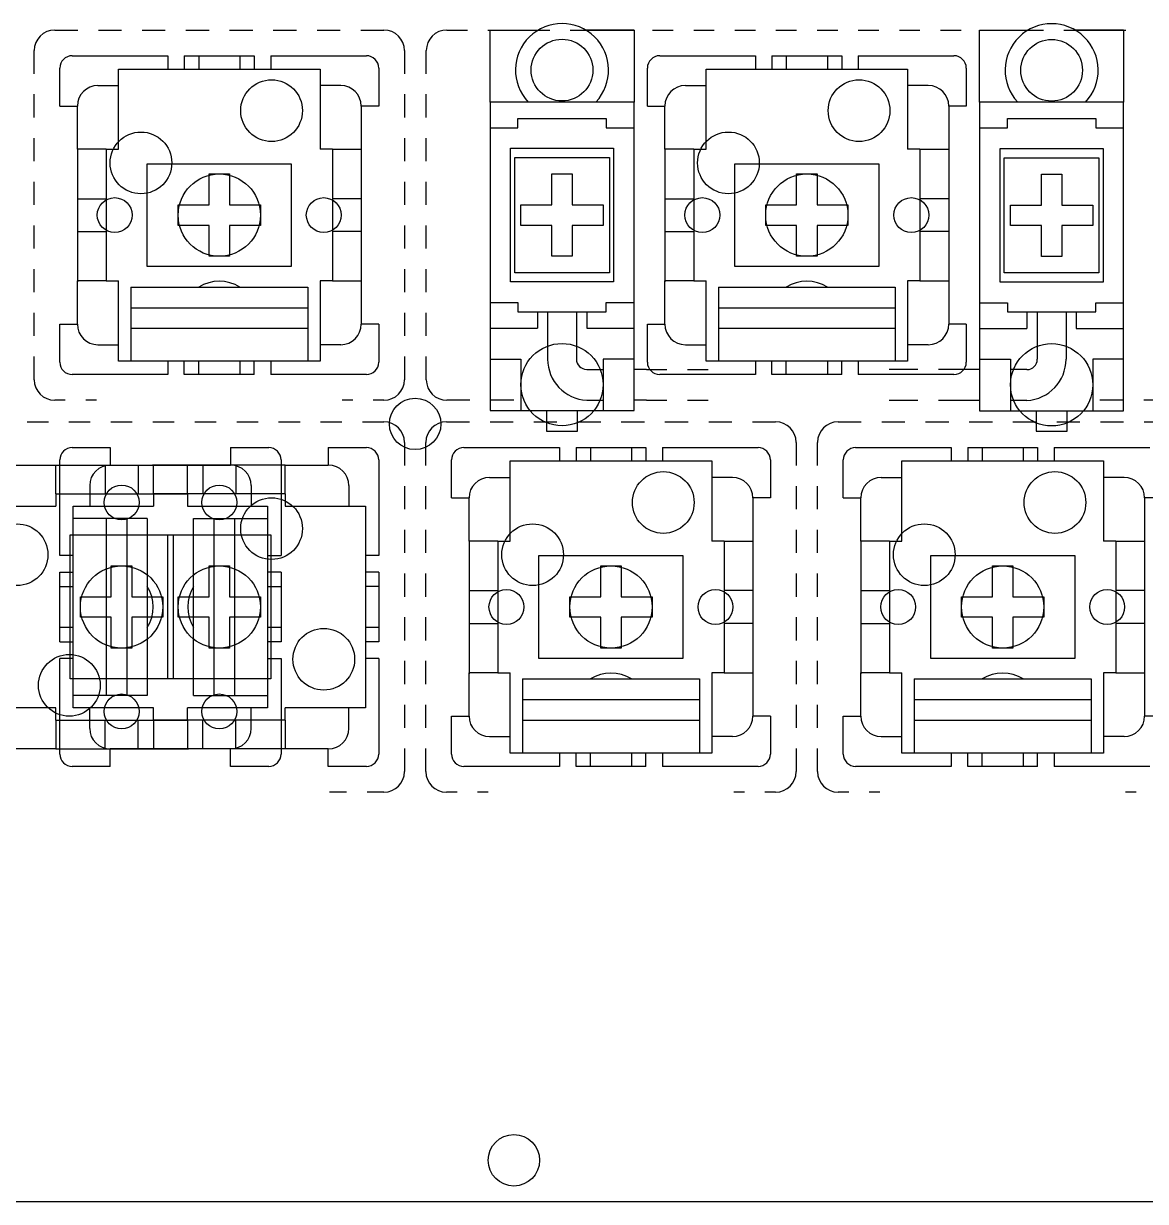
# Model space of a CAD drawing. Extents: x 0 to 386, y 0 to 144.
# Drawn here: x 250.8 to 305.3, y 0 to 57.3 of the extents above; entities that cross this region are included whole.
import ezdxf

# ---------------------------------------------------------------- set-up
doc = ezdxf.new("R2010")
doc.units = 0
for name, color, linetype in [('20', 30, 'CONTINUOUS'), ('21', 253, 'CONTINUOUS'), ('51', 253, 'CONTINUOUS')]:
    doc.layers.add(name, color=color, linetype=linetype)

msp = doc.modelspace()

# ---------------------------------------------------------------- linework, layer by layer
at = {"layer": '20'}
msp.add_line((0, 0), (385.6, 0), dxfattribs=at)
for centre, radius in [((276.98, 55), 1.5), ((300.78, 54.9925), 1.5), ((262.86, 53.03), 1.5), ((291.42, 53.03), 1.5), ((256.51, 50.49), 1.5), ((285.07, 50.49), 1.5), ((260.32, 47.95), 2), ((288.88, 47.95), 2), ((255.24, 47.95), 0.85), ((265.4, 47.95), 0.85), ((283.8, 47.95), 0.85), ((293.96, 47.95), 0.85), ((276.98, 39.71), 2), ((300.78, 39.7025), 2), ((269.84, 37.8), 1.25), ((281.9, 33.98), 1.5), ((300.94, 33.98), 1.5), ((255.57, 33.98), 0.85), ((260.32, 33.98), 0.85), ((262.86, 32.71), 1.5), ((250.49, 31.44), 1.5), ((275.55, 31.44), 1.5), ((294.59, 31.44), 1.5), ((255.57, 28.9), 2), ((260.32, 28.9), 2), ((279.36, 28.9), 2), ((298.4, 28.9), 2), ((274.28, 28.9), 0.85), ((284.44, 28.9), 0.85), ((293.32, 28.9), 0.85), ((303.48, 28.9), 0.85), ((265.4, 26.36), 1.5), ((253.03, 25.09), 1.5), ((255.57, 23.82), 0.85), ((260.32, 23.82), 0.85), ((274.64, 2), 1.25)]:
    msp.add_circle(centre, radius, dxfattribs=at)
at = {"layer": '21'}
for p, q in [((252.32, 56.95), (253.445, 56.95)), ((254.445, 56.95), (255.57, 56.95)), ((256.57, 56.95), (257.695, 56.95)), ((258.695, 56.95), (259.82, 56.95)), ((260.82, 56.95), (261.945, 56.95)), ((262.945, 56.95), (264.07, 56.95)), ((265.07, 56.95), (266.195, 56.95)), ((267.195, 56.95), (268.32, 56.95)), ((271.38, 56.95), (272.38, 56.95)), ((273.38, 56.95), (274.38, 56.95)), ((273.48, 53.45), (273.48, 56.95)), ((273.48, 56.95), (275.83, 56.95)), ((273.48, 56.95), (275.83, 56.95)), ((275.38, 56.95), (276.38, 56.95)), ((277.38, 56.95), (278.38, 56.95)), ((278.13, 56.95), (280.48, 56.95)), ((280.48, 56.95), (278.13, 56.95)), ((279.38, 56.95), (280.38, 56.95)), ((280.48, 56.95), (280.48, 53.45)), ((281.38, 56.95), (282.38, 56.95)), ((283.38, 56.95), (284.38, 56.95)), ((285.38, 56.95), (286.38, 56.95)), ((287.38, 56.95), (288.38, 56.95)), ((289.38, 56.95), (290.38, 56.95)), ((291.38, 56.95), (292.38, 56.95)), ((293.38, 56.95), (294.38, 56.95)), ((295.38, 56.95), (296.38, 56.95)), ((297.28, 53.4425), (297.28, 56.9425)), ((297.28, 56.9425), (299.63, 56.9425)), ((297.28, 56.9425), (299.63, 56.9425)), ((297.38, 56.95), (298.38, 56.95)), ((299.38, 56.95), (300.38, 56.95)), ((301.38, 56.95), (302.38, 56.95)), ((301.93, 56.9425), (304.28, 56.9425)), ((304.28, 56.9425), (301.93, 56.9425)), ((303.38, 56.95), (304.38, 56.95)), ((304.28, 56.9425), (304.28, 53.4425)), ((251.32, 54.825), (251.32, 55.95)), ((253.17, 55.7), (257.82, 55.7)), ((257.82, 55.7), (257.82, 55.05)), ((258.62, 55.7), (259.32, 55.7)), ((258.62, 55.7), (258.62, 55.05)), ((259.32, 55.7), (261.32, 55.7)), ((259.32, 55.7), (259.32, 55.05)), ((261.32, 55.7), (262.02, 55.7)), ((261.32, 55.7), (261.32, 55.05)), ((262.02, 55.7), (262.02, 55.05)), ((262.82, 55.7), (267.47, 55.7)), ((262.82, 55.7), (262.82, 55.05)), ((269.32, 55.95), (269.32, 54.825)), ((270.38, 54.825), (270.38, 55.95)), ((281.73, 55.7), (286.38, 55.7)), ((286.38, 55.7), (286.38, 55.05)), ((287.18, 55.7), (287.88, 55.7)), ((287.18, 55.7), (287.18, 55.05)), ((287.88, 55.7), (289.88, 55.7)), ((287.88, 55.7), (287.88, 55.05)), ((289.88, 55.7), (290.58, 55.7)), ((289.88, 55.7), (289.88, 55.05)), ((290.58, 55.7), (290.58, 55.05)), ((291.38, 55.7), (296.03, 55.7)), ((291.38, 55.7), (291.38, 55.05)), ((252.57, 53.25), (252.57, 55.1)), ((255.42, 55.05), (257.82, 55.05)), ((255.42, 54.25), (255.42, 55.05)), ((257.82, 55.05), (258.62, 55.05)), ((258.62, 55.05), (259.32, 55.05)), ((259.32, 55.05), (261.32, 55.05)), ((261.32, 55.05), (262.02, 55.05)), ((262.02, 55.05), (262.82, 55.05)), ((262.82, 55.05), (265.22, 55.05)), ((265.22, 55.05), (265.22, 54.25)), ((268.07, 55.1), (268.07, 53.25)), ((281.13, 53.25), (281.13, 55.1)), ((283.98, 55.05), (286.38, 55.05)), ((283.98, 54.25), (283.98, 55.05)), ((286.38, 55.05), (287.18, 55.05)), ((287.18, 55.05), (287.88, 55.05)), ((287.88, 55.05), (289.88, 55.05)), ((289.88, 55.05), (290.58, 55.05)), ((290.58, 55.05), (291.38, 55.05)), ((291.38, 55.05), (293.78, 55.05)), ((293.78, 55.05), (293.78, 54.25)), ((296.63, 55.1), (296.63, 53.25)), ((254.42, 54.25), (255.42, 54.25)), ((255.42, 51.15), (255.42, 54.25)), ((265.22, 54.25), (265.22, 51.15)), ((266.22, 54.25), (265.22, 54.25)), ((282.98, 54.25), (283.98, 54.25)), ((283.98, 51.15), (283.98, 54.25)), ((293.78, 54.25), (293.78, 51.15)), ((294.78, 54.25), (293.78, 54.25)), ((251.32, 52.7), (251.32, 53.825)), ((269.32, 53.825), (269.32, 52.7)), ((270.38, 52.7), (270.38, 53.825)), ((273.48, 53.45), (273.48, 52.2)), ((275.33, 53.45), (273.48, 53.45)), ((276.98, 53.45), (275.33, 53.45)), ((278.63, 53.45), (276.98, 53.45)), ((280.48, 53.45), (278.63, 53.45)), ((280.48, 52.2), (280.48, 53.45)), ((297.28, 53.4425), (297.28, 52.1925)), ((299.13, 53.4425), (297.28, 53.4425)), ((300.78, 53.4425), (299.13, 53.4425)), ((302.43, 53.4425), (300.78, 53.4425)), ((304.28, 53.4425), (302.43, 53.4425)), ((304.28, 52.1925), (304.28, 53.4425)), ((252.57, 53.25), (253.42, 53.25)), ((253.42, 51.15), (253.42, 53.25)), ((267.22, 53.25), (267.22, 51.15)), ((268.07, 53.25), (267.22, 53.25)), ((281.13, 53.25), (281.98, 53.25)), ((281.98, 51.15), (281.98, 53.25)), ((295.78, 53.25), (295.78, 51.15)), ((296.63, 53.25), (295.78, 53.25)), ((273.48, 52.2), (273.48, 43.7)), ((273.48, 52.2), (274.83, 52.2)), ((274.83, 52.2), (274.83, 52.65)), ((274.83, 52.65), (279.13, 52.65)), ((279.13, 52.65), (279.13, 52.2)), ((279.13, 52.2), (280.48, 52.2)), ((280.48, 43.7), (280.48, 52.2)), ((297.28, 52.1925), (297.28, 43.6925)), ((297.28, 52.1925), (298.63, 52.1925)), ((298.63, 52.1925), (298.63, 52.6425)), ((298.63, 52.6425), (302.93, 52.6425)), ((302.93, 52.6425), (302.93, 52.1925)), ((302.93, 52.1925), (304.28, 52.1925)), ((304.28, 43.6925), (304.28, 52.1925)), ((251.32, 50.575), (251.32, 51.7)), ((269.32, 51.7), (269.32, 50.575)), ((270.38, 50.575), (270.38, 51.7)), ((254.82, 51.15), (253.42, 51.15)), ((253.42, 51.15), (253.42, 48.75)), ((254.82, 51.15), (254.82, 48.85)), ((254.82, 51.15), (255.42, 51.15)), ((265.82, 51.15), (265.22, 51.15)), ((265.82, 51.15), (265.82, 48.85)), ((265.82, 51.15), (267.22, 51.15)), ((267.22, 51.15), (267.22, 48.75)), ((274.48, 44.7), (274.48, 51.2)), ((274.48, 51.2), (279.48, 51.2)), ((279.48, 51.2), (279.48, 44.7)), ((283.38, 51.15), (281.98, 51.15)), ((281.98, 51.15), (281.98, 48.75)), ((283.38, 51.15), (283.38, 48.85)), ((283.38, 51.15), (283.98, 51.15)), ((294.38, 51.15), (293.78, 51.15)), ((294.38, 51.15), (294.38, 48.85)), ((294.38, 51.15), (295.78, 51.15)), ((295.78, 51.15), (295.78, 48.75)), ((298.28, 44.6925), (298.28, 51.1925)), ((298.28, 51.1925), (303.28, 51.1925)), ((303.28, 51.1925), (303.28, 44.6925)), ((257.62, 50.45), (263.82, 50.45)), ((263.82, 50.45), (263.82, 45.45)), ((274.68, 50.75), (279.28, 50.75)), ((274.68, 45.15), (274.68, 50.75)), ((279.28, 50.75), (279.28, 45.15)), ((286.18, 50.45), (292.38, 50.45)), ((292.38, 50.45), (292.38, 45.45)), ((298.48, 50.7425), (303.08, 50.7425)), ((298.48, 45.1425), (298.48, 50.7425)), ((303.08, 50.7425), (303.08, 45.1425)), ((276.48, 49.95), (277.48, 49.95)), ((276.48, 48.45), (276.48, 49.95)), ((277.48, 49.95), (277.48, 48.45)), ((300.28, 49.9425), (301.28, 49.9425)), ((300.28, 48.4425), (300.28, 49.9425)), ((301.28, 49.9425), (301.28, 48.4425)), ((251.32, 48.45), (251.32, 49.575)), ((256.82, 45.45), (256.82, 49.45)), ((269.32, 49.575), (269.32, 48.45)), ((270.38, 48.45), (270.38, 49.575)), ((285.38, 45.45), (285.38, 49.45)), ((253.42, 48.75), (253.42, 47.15)), ((253.42, 48.75), (254.62, 48.75)), ((267.22, 48.75), (266.02, 48.75)), ((267.22, 48.75), (267.22, 47.15)), ((281.98, 48.75), (281.98, 47.15)), ((281.98, 48.75), (283.18, 48.75)), ((295.78, 48.75), (294.58, 48.75)), ((295.78, 48.75), (295.78, 47.15)), ((274.98, 47.45), (274.98, 48.45)), ((274.98, 48.45), (276.48, 48.45)), ((277.48, 48.45), (278.98, 48.45)), ((278.98, 48.45), (278.98, 47.45)), ((298.78, 47.4425), (298.78, 48.4425)), ((298.78, 48.4425), (300.28, 48.4425)), ((301.28, 48.4425), (302.78, 48.4425)), ((302.78, 48.4425), (302.78, 47.4425)), ((251.32, 46.325), (251.32, 47.45)), ((253.42, 47.15), (254.62, 47.15)), ((253.42, 47.15), (253.42, 44.7)), ((254.82, 47.05), (254.82, 44.75)), ((265.82, 47.05), (265.82, 44.75)), ((267.22, 47.15), (266.02, 47.15)), ((267.22, 47.15), (267.22, 44.75)), ((269.32, 47.45), (269.32, 46.325)), ((270.38, 46.325), (270.38, 47.45)), ((276.48, 47.45), (274.98, 47.45)), ((276.48, 45.95), (276.48, 47.45)), ((278.98, 47.45), (277.48, 47.45)), ((277.48, 47.45), (277.48, 45.95)), ((281.98, 47.15), (283.18, 47.15)), ((281.98, 47.15), (281.98, 44.7)), ((283.38, 47.05), (283.38, 44.75)), ((294.38, 47.05), (294.38, 44.75)), ((295.78, 47.15), (294.58, 47.15)), ((295.78, 47.15), (295.78, 44.75)), ((300.28, 47.4425), (298.78, 47.4425)), ((300.28, 45.9425), (300.28, 47.4425)), ((302.78, 47.4425), (301.28, 47.4425)), ((301.28, 47.4425), (301.28, 45.9425)), ((277.48, 45.95), (276.48, 45.95)), ((301.28, 45.9425), (300.28, 45.9425)), ((251.32, 44.2), (251.32, 45.325)), ((263.82, 45.45), (256.82, 45.45)), ((269.32, 45.325), (269.32, 44.2)), ((270.38, 44.2), (270.38, 45.325)), ((292.38, 45.45), (285.38, 45.45)), ((253.42, 44.7), (253.42, 44.75)), ((254.82, 44.75), (253.42, 44.75)), ((253.42, 42.65), (253.42, 44.7)), ((254.82, 44.75), (255.42, 44.75)), ((255.42, 41.65), (255.42, 44.75)), ((265.22, 44.75), (265.22, 41.65)), ((265.82, 44.75), (265.22, 44.75)), ((265.82, 44.75), (267.22, 44.75)), ((267.22, 44.75), (267.22, 42.65)), ((279.48, 44.7), (274.48, 44.7)), ((279.28, 45.15), (274.68, 45.15)), ((281.98, 44.7), (281.98, 44.75)), ((283.38, 44.75), (281.98, 44.75)), ((281.98, 42.65), (281.98, 44.7)), ((283.38, 44.75), (283.98, 44.75)), ((283.98, 41.65), (283.98, 44.75)), ((293.78, 44.75), (293.78, 41.65)), ((294.38, 44.75), (293.78, 44.75)), ((294.38, 44.75), (295.78, 44.75)), ((295.78, 44.75), (295.78, 42.65)), ((303.28, 44.6925), (298.28, 44.6925)), ((303.08, 45.1425), (298.48, 45.1425)), ((256.02, 44.45), (259.32, 44.45)), ((256.02, 44.45), (256.02, 43.45)), ((259.32, 44.45), (261.32, 44.45)), ((261.32, 44.45), (264.62, 44.45)), ((264.62, 44.45), (264.62, 43.45)), ((284.58, 44.45), (287.88, 44.45)), ((284.58, 44.45), (284.58, 43.45)), ((287.88, 44.45), (289.88, 44.45)), ((289.88, 44.45), (293.18, 44.45)), ((293.18, 44.45), (293.18, 43.45)), ((273.48, 43.7), (273.48, 42.45)), ((273.48, 43.7), (274.83, 43.7)), ((274.83, 43.7), (274.83, 43.25)), ((279.13, 43.7), (280.48, 43.7)), ((279.13, 43.25), (279.13, 43.7)), ((280.48, 42.45), (280.48, 43.7)), ((297.28, 43.6925), (297.28, 42.4425)), ((297.28, 43.6925), (298.63, 43.6925)), ((298.63, 43.6925), (298.63, 43.2425)), ((302.93, 43.6925), (304.28, 43.6925)), ((302.93, 43.2425), (302.93, 43.6925)), ((304.28, 42.4425), (304.28, 43.6925)), ((251.32, 42.075), (251.32, 43.2)), ((256.02, 43.45), (256.02, 42.45)), ((256.02, 43.45), (264.62, 43.45)), ((264.62, 43.45), (264.62, 42.45)), ((269.32, 43.2), (269.32, 42.075)), ((270.38, 42.075), (270.38, 43.2)), ((274.83, 43.25), (275.78, 43.25)), ((275.78, 43.25), (278.18, 43.25)), ((275.78, 43.25), (275.78, 42.45)), ((278.18, 43.25), (279.13, 43.25)), ((278.18, 43.25), (278.18, 42.45)), ((284.58, 43.45), (284.58, 42.45)), ((284.58, 43.45), (293.18, 43.45)), ((293.18, 43.45), (293.18, 42.45)), ((298.63, 43.2425), (299.58, 43.2425)), ((299.58, 43.2425), (301.98, 43.2425)), ((299.58, 43.2425), (299.58, 42.4425)), ((301.98, 43.2425), (302.93, 43.2425)), ((301.98, 43.2425), (301.98, 42.4425)), ((252.57, 40.8), (252.57, 42.65)), ((252.57, 42.65), (253.42, 42.65)), ((256.02, 42.45), (256.02, 40.85)), ((256.02, 42.45), (264.62, 42.45)), ((264.62, 42.45), (264.62, 40.85)), ((268.07, 42.65), (267.22, 42.65)), ((268.07, 42.65), (268.07, 40.8)), ((273.48, 42.45), (275.78, 42.45)), ((273.48, 42.45), (273.48, 40.95)), ((278.18, 42.45), (280.48, 42.45)), ((280.48, 40.95), (280.48, 42.45)), ((281.13, 40.8), (281.13, 42.65)), ((281.13, 42.65), (281.98, 42.65)), ((284.58, 42.45), (284.58, 40.85)), ((284.58, 42.45), (293.18, 42.45)), ((293.18, 42.45), (293.18, 40.85)), ((296.63, 42.65), (295.78, 42.65)), ((296.63, 42.65), (296.63, 40.8)), ((297.28, 42.4425), (299.58, 42.4425)), ((297.28, 42.4425), (297.28, 40.9425)), ((301.98, 42.4425), (304.28, 42.4425)), ((304.28, 40.9425), (304.28, 42.4425)), ((254.42, 41.65), (255.42, 41.65)), ((255.42, 40.85), (255.42, 41.65)), ((265.22, 41.65), (265.22, 40.85)), ((266.22, 41.65), (265.22, 41.65)), ((282.98, 41.65), (283.98, 41.65)), ((283.98, 40.85), (283.98, 41.65)), ((293.78, 41.65), (293.78, 40.85)), ((294.78, 41.65), (293.78, 41.65)), ((251.32, 39.95), (251.32, 41.075)), ((256.02, 40.85), (255.42, 40.85)), ((257.82, 40.85), (256.02, 40.85)), ((258.62, 40.85), (257.82, 40.85)), ((257.82, 40.85), (257.82, 40.2)), ((259.32, 40.85), (258.62, 40.85)), ((258.62, 40.2), (258.62, 40.85)), ((261.32, 40.85), (259.32, 40.85)), ((259.32, 40.2), (259.32, 40.85)), ((262.02, 40.85), (261.32, 40.85)), ((261.32, 40.85), (261.32, 40.2)), ((262.82, 40.85), (262.02, 40.85)), ((262.02, 40.2), (262.02, 40.85)), ((264.62, 40.85), (262.82, 40.85)), ((262.82, 40.85), (262.82, 40.2)), ((265.22, 40.85), (264.62, 40.85)), ((269.32, 41.075), (269.32, 39.95)), ((270.38, 39.95), (270.38, 41.075)), ((273.48, 40.95), (273.48, 38.45)), ((273.48, 40.95), (274.98, 40.95)), ((274.98, 40.95), (274.98, 38.45)), ((280.48, 40.95), (278.98, 40.95)), ((278.98, 40.95), (278.98, 38.45)), ((280.48, 38.45), (280.48, 40.95)), ((284.58, 40.85), (283.98, 40.85)), ((286.38, 40.85), (284.58, 40.85)), ((287.18, 40.85), (286.38, 40.85)), ((286.38, 40.85), (286.38, 40.2)), ((287.88, 40.85), (287.18, 40.85)), ((287.18, 40.2), (287.18, 40.85)), ((289.88, 40.85), (287.88, 40.85)), ((287.88, 40.2), (287.88, 40.85)), ((290.58, 40.85), (289.88, 40.85)), ((289.88, 40.85), (289.88, 40.2)), ((291.38, 40.85), (290.58, 40.85)), ((290.58, 40.2), (290.58, 40.85)), ((293.18, 40.85), (291.38, 40.85)), ((291.38, 40.85), (291.38, 40.2)), ((293.78, 40.85), (293.18, 40.85)), ((297.28, 40.9425), (297.28, 38.4425)), ((297.28, 40.9425), (298.78, 40.9425)), ((298.78, 40.9425), (298.78, 38.4425)), ((304.28, 40.9425), (302.78, 40.9425)), ((302.78, 40.9425), (302.78, 38.4425)), ((304.28, 38.4425), (304.28, 40.9425)), ((257.82, 40.2), (253.17, 40.2)), ((259.32, 40.2), (258.62, 40.2)), ((261.32, 40.2), (259.32, 40.2)), ((262.02, 40.2), (261.32, 40.2)), ((267.47, 40.2), (262.82, 40.2)), ((286.38, 40.2), (281.73, 40.2)), ((287.88, 40.2), (287.18, 40.2)), ((289.88, 40.2), (287.88, 40.2)), ((290.58, 40.2), (289.88, 40.2)), ((296.03, 40.2), (291.38, 40.2)), ((252.835, 38.95), (252.32, 38.95)), ((254.35, 38.95), (253.835, 38.95)), ((266.805, 38.95), (266.29, 38.95)), ((268.32, 38.95), (267.805, 38.95)), ((272.505, 38.95), (271.38, 38.95)), ((274.63, 38.95), (273.505, 38.95)), ((304.255, 38.95), (303.13, 38.95)), ((306.38, 38.95), (305.255, 38.95)), ((273.48, 38.45), (274.98, 38.45)), ((274.98, 38.45), (276.23, 38.45)), ((276.23, 38.45), (277.73, 38.45)), ((276.23, 38.45), (276.23, 37.45)), ((277.73, 38.45), (278.98, 38.45)), ((277.73, 37.45), (277.73, 38.45)), ((278.98, 38.45), (280.48, 38.45)), ((297.28, 38.4425), (298.78, 38.4425)), ((298.78, 38.4425), (300.03, 38.4425)), ((300.03, 38.4425), (301.53, 38.4425)), ((300.03, 38.4425), (300.03, 37.4425)), ((301.53, 38.4425), (302.78, 38.4425)), ((301.53, 37.4425), (301.53, 38.4425)), ((302.78, 38.4425), (304.28, 38.4425)), ((250.9738, 37.9), (252.0123, 37.9)), ((253.0123, 37.9), (254.0508, 37.9)), ((255.0508, 37.9), (256.0892, 37.9)), ((257.0892, 37.9), (258.1277, 37.9)), ((259.1277, 37.9), (260.1662, 37.9)), ((261.1662, 37.9), (262.2046, 37.9)), ((263.2046, 37.9), (264.2431, 37.9)), ((265.2431, 37.9), (266.2815, 37.9)), ((267.2815, 37.9), (268.32, 37.9)), ((271.36, 37.9), (272.485, 37.9)), ((273.485, 37.9), (274.61, 37.9)), ((275.61, 37.9), (276.735, 37.9)), ((277.735, 37.9), (278.86, 37.9)), ((279.86, 37.9), (280.985, 37.9)), ((281.985, 37.9), (283.11, 37.9)), ((284.11, 37.9), (285.235, 37.9)), ((286.235, 37.9), (287.36, 37.9)), ((290.4, 37.9), (291.525, 37.9)), ((292.525, 37.9), (293.65, 37.9)), ((294.65, 37.9), (295.775, 37.9)), ((296.775, 37.9), (297.9, 37.9)), ((298.9, 37.9), (300.025, 37.9)), ((301.025, 37.9), (302.15, 37.9)), ((303.15, 37.9), (304.275, 37.9)), ((305.275, 37.9), (306.4, 37.9)), ((276.23, 37.45), (277.73, 37.45)), ((300.03, 37.4425), (301.53, 37.4425)), ((253.17, 36.65), (255.02, 36.65)), ((255.02, 36.65), (255.02, 35.8)), ((260.87, 36.65), (262.72, 36.65)), ((260.87, 36.65), (260.87, 35.8)), ((265.62, 36.65), (267.47, 36.65)), ((265.62, 36.65), (265.62, 35.8)), ((269.32, 36.9), (269.32, 35.775)), ((270.36, 35.775), (270.36, 36.9)), ((272.21, 36.65), (276.86, 36.65)), ((276.86, 36.65), (276.86, 36)), ((277.66, 36.65), (278.36, 36.65)), ((277.66, 36.65), (277.66, 36)), ((278.36, 36.65), (280.36, 36.65)), ((278.36, 36.65), (278.36, 36)), ((280.36, 36.65), (281.06, 36.65)), ((280.36, 36.65), (280.36, 36)), ((281.06, 36.65), (281.06, 36)), ((281.86, 36.65), (286.51, 36.65)), ((281.86, 36.65), (281.86, 36)), ((288.36, 36.9), (288.36, 35.775)), ((289.4, 35.775), (289.4, 36.9)), ((291.25, 36.65), (295.9, 36.65)), ((295.9, 36.65), (295.9, 36)), ((296.7, 36.65), (297.4, 36.65)), ((296.7, 36.65), (296.7, 36)), ((297.4, 36.65), (299.4, 36.65)), ((297.4, 36.65), (297.4, 36)), ((299.4, 36.65), (300.1, 36.65)), ((299.4, 36.65), (299.4, 36)), ((300.1, 36.65), (300.1, 36)), ((300.9, 36.65), (305.55, 36.65)), ((300.9, 36.65), (300.9, 36)), ((250.27, 35.8), (252.37, 35.8)), ((252.37, 34.4), (252.37, 35.8)), ((252.37, 35.8), (254.77, 35.8)), ((252.57, 31.4), (252.57, 36.05)), ((254.77, 35.8), (256.37, 35.8)), ((254.77, 35.8), (254.77, 34.6)), ((255.02, 35.8), (257.07, 35.8)), ((256.37, 35.8), (256.37, 34.6)), ((256.37, 35.8), (258.77, 35.8)), ((257.07, 35.8), (257.12, 35.8)), ((259.52, 35.8), (257.07, 35.8)), ((257.12, 34.4), (257.12, 35.8)), ((258.77, 35.8), (260.87, 35.8)), ((258.77, 34.4), (258.77, 35.8)), ((261.12, 35.8), (259.52, 35.8)), ((259.52, 35.8), (259.52, 34.6)), ((261.12, 35.8), (261.12, 34.6)), ((263.52, 35.8), (261.12, 35.8)), ((263.32, 36.05), (263.32, 31.4)), ((263.52, 35.8), (265.62, 35.8)), ((263.52, 34.4), (263.52, 35.8)), ((268.07, 36.05), (268.07, 31.4)), ((271.61, 34.2), (271.61, 36.05)), ((274.46, 36), (276.86, 36)), ((274.46, 35.2), (274.46, 36)), ((276.86, 36), (277.66, 36)), ((277.66, 36), (278.36, 36)), ((278.36, 36), (280.36, 36)), ((280.36, 36), (281.06, 36)), ((281.06, 36), (281.86, 36)), ((281.86, 36), (284.26, 36)), ((284.26, 36), (284.26, 35.2)), ((287.11, 36.05), (287.11, 34.2)), ((290.65, 34.2), (290.65, 36.05)), ((293.5, 36), (295.9, 36)), ((293.5, 35.2), (293.5, 36)), ((295.9, 36), (296.7, 36)), ((296.7, 36), (297.4, 36)), ((297.4, 36), (299.4, 36)), ((299.4, 36), (300.1, 36)), ((300.1, 36), (300.9, 36)), ((300.9, 36), (303.3, 36)), ((303.3, 36), (303.3, 35.2)), ((273.46, 35.2), (274.46, 35.2)), ((274.46, 32.1), (274.46, 35.2)), ((284.26, 35.2), (284.26, 32.1)), ((285.26, 35.2), (284.26, 35.2)), ((292.5, 35.2), (293.5, 35.2)), ((293.5, 32.1), (293.5, 35.2)), ((303.3, 35.2), (303.3, 32.1)), ((304.3, 35.2), (303.3, 35.2)), ((252.37, 34.4), (254.67, 34.4)), ((252.37, 34.4), (252.37, 33.8)), ((254.02, 34.8), (254.02, 33.8)), ((256.47, 34.4), (258.77, 34.4)), ((259.42, 34.4), (257.12, 34.4)), ((257.12, 34.4), (257.12, 33.8)), ((258.77, 34.4), (258.77, 33.8)), ((263.52, 34.4), (261.22, 34.4)), ((261.87, 34.8), (261.87, 33.8)), ((263.52, 34.4), (263.52, 33.8)), ((266.62, 34.8), (266.62, 33.8)), ((269.32, 34.775), (269.32, 33.65)), ((270.36, 33.65), (270.36, 34.775)), ((288.36, 34.775), (288.36, 33.65)), ((289.4, 33.65), (289.4, 34.775)), ((249.27, 33.8), (252.37, 33.8)), ((253.22, 33.2), (253.22, 33.8)), ((253.22, 33.8), (254.02, 33.8)), ((254.02, 33.8), (257.12, 33.8)), ((258.77, 33.8), (261.87, 33.8)), ((261.87, 33.8), (262.67, 33.8)), ((262.67, 33.8), (262.67, 33.2)), ((263.52, 33.8), (266.62, 33.8)), ((266.62, 33.8), (267.42, 33.8)), ((267.42, 33.8), (267.42, 31.4)), ((271.61, 34.2), (272.46, 34.2)), ((272.46, 32.1), (272.46, 34.2)), ((286.26, 34.2), (286.26, 32.1)), ((287.11, 34.2), (286.26, 34.2)), ((290.65, 34.2), (291.5, 34.2)), ((291.5, 32.1), (291.5, 34.2)), ((305.3, 34.2), (305.3, 32.1)), ((306.15, 34.2), (305.3, 34.2)), ((253.22, 31.4), (253.22, 33.2)), ((254.82, 33.2), (253.22, 33.2)), ((255.82, 33.2), (254.82, 33.2)), ((254.82, 33.2), (254.82, 24.6)), ((256.82, 33.2), (255.82, 33.2)), ((255.82, 33.2), (255.82, 24.6)), ((256.82, 33.2), (256.82, 29.9)), ((259.07, 29.9), (259.07, 33.2)), ((259.07, 33.2), (260.07, 33.2)), ((260.07, 33.2), (261.07, 33.2)), ((260.07, 24.6), (260.07, 33.2)), ((261.07, 33.2), (262.67, 33.2)), ((261.07, 24.6), (261.07, 33.2)), ((262.67, 33.2), (262.67, 31.4)), ((269.32, 32.65), (269.32, 31.525)), ((270.36, 31.525), (270.36, 32.65)), ((288.36, 32.65), (288.36, 31.525)), ((289.4, 31.525), (289.4, 32.65)), ((253.07, 26.2), (253.07, 32.4)), ((253.07, 32.4), (258.07, 32.4)), ((257.82, 25.4), (257.82, 32.4)), ((257.82, 32.4), (261.82, 32.4)), ((258.07, 32.4), (258.07, 25.4)), ((273.86, 32.1), (272.46, 32.1)), ((272.46, 32.1), (272.46, 29.7)), ((273.86, 32.1), (273.86, 29.8)), ((273.86, 32.1), (274.46, 32.1)), ((284.86, 32.1), (284.26, 32.1)), ((284.86, 32.1), (284.86, 29.8)), ((284.86, 32.1), (286.26, 32.1)), ((286.26, 32.1), (286.26, 29.7)), ((292.9, 32.1), (291.5, 32.1)), ((291.5, 32.1), (291.5, 29.7)), ((292.9, 32.1), (292.9, 29.8)), ((292.9, 32.1), (293.5, 32.1)), ((303.9, 32.1), (303.3, 32.1)), ((303.9, 32.1), (303.9, 29.8)), ((303.9, 32.1), (305.3, 32.1)), ((305.3, 32.1), (305.3, 29.7)), ((262.82, 31.6), (262.82, 25.4)), ((253.22, 31.4), (252.57, 31.4)), ((253.22, 30.6), (253.22, 31.4)), ((262.67, 31.4), (262.67, 30.6)), ((262.67, 31.4), (263.32, 31.4)), ((267.42, 31.4), (267.42, 30.6)), ((268.07, 31.4), (267.42, 31.4)), ((276.66, 31.4), (282.86, 31.4)), ((282.86, 31.4), (282.86, 26.4)), ((295.7, 31.4), (301.9, 31.4)), ((301.9, 31.4), (301.9, 26.4)), ((252.57, 29.9), (252.57, 30.6)), ((252.57, 30.6), (253.22, 30.6)), ((253.22, 29.9), (253.22, 30.6)), ((262.67, 30.6), (262.67, 29.9)), ((263.32, 30.6), (262.67, 30.6)), ((263.32, 30.6), (263.32, 29.9)), ((267.42, 30.6), (267.42, 29.9)), ((268.07, 30.6), (267.42, 30.6)), ((268.07, 30.6), (268.07, 29.9)), ((269.32, 30.525), (269.32, 29.4)), ((270.36, 29.4), (270.36, 30.525)), ((275.86, 26.4), (275.86, 30.4)), ((288.36, 30.525), (288.36, 29.4)), ((289.4, 29.4), (289.4, 30.525)), ((294.9, 26.4), (294.9, 30.4)), ((252.57, 27.9), (252.57, 29.9)), ((252.57, 29.9), (253.22, 29.9)), ((253.22, 27.9), (253.22, 29.9)), ((256.82, 29.9), (256.82, 27.9)), ((259.07, 27.9), (259.07, 29.9)), ((262.67, 29.9), (262.67, 27.9)), ((262.67, 29.9), (263.32, 29.9)), ((263.32, 29.9), (263.32, 27.9)), ((267.42, 29.9), (267.42, 27.9)), ((268.07, 29.9), (267.42, 29.9)), ((268.07, 29.9), (268.07, 27.9)), ((272.46, 29.7), (272.46, 28.1)), ((272.46, 29.7), (273.66, 29.7)), ((286.26, 29.7), (285.06, 29.7)), ((286.26, 29.7), (286.26, 28.1)), ((291.5, 29.7), (291.5, 28.1)), ((291.5, 29.7), (292.7, 29.7)), ((305.3, 29.7), (304.1, 29.7)), ((305.3, 29.7), (305.3, 28.1)), ((269.32, 28.4), (269.32, 27.275)), ((270.36, 27.275), (270.36, 28.4)), ((272.46, 28.1), (273.66, 28.1)), ((272.46, 28.1), (272.46, 25.65)), ((286.26, 28.1), (285.06, 28.1)), ((286.26, 28.1), (286.26, 25.7)), ((288.36, 28.4), (288.36, 27.275)), ((289.4, 27.275), (289.4, 28.4)), ((291.5, 28.1), (292.7, 28.1)), ((291.5, 28.1), (291.5, 25.65)), ((305.3, 28.1), (304.1, 28.1)), ((305.3, 28.1), (305.3, 25.7)), ((252.57, 27.2), (252.57, 27.9)), ((253.22, 27.9), (252.57, 27.9)), ((253.22, 27.2), (253.22, 27.9)), ((256.82, 27.9), (256.82, 24.6)), ((259.07, 24.6), (259.07, 27.9)), ((262.67, 27.9), (262.67, 27.2)), ((263.32, 27.9), (262.67, 27.9)), ((263.32, 27.9), (263.32, 27.2)), ((267.42, 27.9), (267.42, 27.2)), ((268.07, 27.9), (267.42, 27.9)), ((268.07, 27.9), (268.07, 27.2)), ((273.86, 28), (273.86, 25.7)), ((284.86, 28), (284.86, 25.7)), ((292.9, 28), (292.9, 25.7)), ((303.9, 28), (303.9, 25.7)), ((252.57, 27.2), (253.22, 27.2)), ((253.22, 26.4), (253.22, 27.2)), ((262.67, 27.2), (262.67, 26.4)), ((263.32, 27.2), (262.67, 27.2)), ((267.42, 27.2), (267.42, 26.4)), ((268.07, 27.2), (267.42, 27.2)), ((252.57, 21.75), (252.57, 26.4)), ((253.22, 26.4), (252.57, 26.4)), ((253.22, 24.6), (253.22, 26.4)), ((262.67, 26.4), (262.67, 24.6)), ((262.67, 26.4), (263.32, 26.4)), ((263.32, 26.4), (263.32, 21.75)), ((267.42, 26.4), (267.42, 24)), ((268.07, 26.4), (267.42, 26.4)), ((268.07, 26.4), (268.07, 21.75)), ((282.86, 26.4), (275.86, 26.4)), ((301.9, 26.4), (294.9, 26.4)), ((269.32, 26.275), (269.32, 25.15)), ((270.36, 25.15), (270.36, 26.275)), ((288.36, 26.275), (288.36, 25.15)), ((289.4, 25.15), (289.4, 26.275)), ((258.07, 25.4), (254.07, 25.4)), ((262.82, 25.4), (257.82, 25.4)), ((272.46, 25.65), (272.46, 25.7)), ((273.86, 25.7), (272.46, 25.7)), ((272.46, 23.6), (272.46, 25.65)), ((273.86, 25.7), (274.46, 25.7)), ((274.46, 22.6), (274.46, 25.7)), ((275.06, 25.4), (278.36, 25.4)), ((275.06, 25.4), (275.06, 24.4)), ((278.36, 25.4), (280.36, 25.4)), ((280.36, 25.4), (283.66, 25.4)), ((283.66, 25.4), (283.66, 24.4)), ((284.26, 25.7), (284.26, 22.6)), ((284.86, 25.7), (284.26, 25.7)), ((284.86, 25.7), (286.26, 25.7)), ((286.26, 25.7), (286.26, 23.6)), ((291.5, 25.65), (291.5, 25.7)), ((292.9, 25.7), (291.5, 25.7)), ((291.5, 23.6), (291.5, 25.65)), ((292.9, 25.7), (293.5, 25.7)), ((293.5, 22.6), (293.5, 25.7)), ((294.1, 25.4), (297.4, 25.4)), ((294.1, 25.4), (294.1, 24.4)), ((297.4, 25.4), (299.4, 25.4)), ((299.4, 25.4), (302.7, 25.4)), ((302.7, 25.4), (302.7, 24.4)), ((303.3, 25.7), (303.3, 22.6)), ((303.9, 25.7), (303.3, 25.7)), ((303.9, 25.7), (305.3, 25.7)), ((305.3, 25.7), (305.3, 23.6)), ((253.22, 24), (253.22, 24.6)), ((254.82, 24.6), (253.22, 24.6)), ((255.82, 24.6), (254.82, 24.6)), ((256.82, 24.6), (255.82, 24.6)), ((259.07, 24.6), (260.07, 24.6)), ((260.07, 24.6), (261.07, 24.6)), ((261.07, 24.6), (262.67, 24.6)), ((262.67, 24.6), (262.67, 24)), ((269.32, 24.15), (269.32, 23.025)), ((270.36, 23.025), (270.36, 24.15)), ((275.06, 24.4), (275.06, 23.4)), ((275.06, 24.4), (283.66, 24.4)), ((283.66, 24.4), (283.66, 23.4)), ((288.36, 24.15), (288.36, 23.025)), ((289.4, 23.025), (289.4, 24.15)), ((294.1, 24.4), (294.1, 23.4)), ((294.1, 24.4), (302.7, 24.4)), ((302.7, 24.4), (302.7, 23.4)), ((252.37, 24), (249.27, 24)), ((252.37, 23.4), (252.37, 24)), ((254.02, 24), (253.22, 24)), ((257.12, 24), (254.02, 24)), ((254.02, 23), (254.02, 24)), ((257.12, 23.4), (257.12, 24)), ((261.87, 24), (258.77, 24)), ((258.77, 23.4), (258.77, 24)), ((262.67, 24), (261.87, 24)), ((261.87, 23), (261.87, 24)), ((266.62, 24), (263.52, 24)), ((263.52, 23.4), (263.52, 24)), ((267.42, 24), (266.62, 24)), ((266.62, 23), (266.62, 24)), ((271.61, 21.75), (271.61, 23.6)), ((271.61, 23.6), (272.46, 23.6)), ((287.11, 23.6), (286.26, 23.6)), ((287.11, 23.6), (287.11, 21.75)), ((290.65, 21.75), (290.65, 23.6)), ((290.65, 23.6), (291.5, 23.6)), ((306.15, 23.6), (305.3, 23.6)), ((252.37, 23.4), (254.67, 23.4)), ((252.37, 23.4), (252.37, 22)), ((254.77, 22), (254.77, 23.2)), ((256.37, 22), (256.37, 23.2)), ((256.47, 23.4), (258.77, 23.4)), ((259.42, 23.4), (257.12, 23.4)), ((257.12, 23.4), (257.12, 22)), ((258.77, 23.4), (258.77, 22)), ((259.52, 22), (259.52, 23.2)), ((261.12, 22), (261.12, 23.2)), ((263.52, 23.4), (261.22, 23.4)), ((263.52, 23.4), (263.52, 22)), ((275.06, 23.4), (275.06, 21.8)), ((275.06, 23.4), (283.66, 23.4)), ((283.66, 23.4), (283.66, 21.8)), ((294.1, 23.4), (294.1, 21.8)), ((294.1, 23.4), (302.7, 23.4)), ((302.7, 23.4), (302.7, 21.8)), ((273.46, 22.6), (274.46, 22.6)), ((274.46, 21.8), (274.46, 22.6)), ((284.26, 22.6), (284.26, 21.8)), ((285.26, 22.6), (284.26, 22.6)), ((292.5, 22.6), (293.5, 22.6)), ((293.5, 21.8), (293.5, 22.6)), ((303.3, 22.6), (303.3, 21.8)), ((304.3, 22.6), (303.3, 22.6)), ((252.37, 22), (250.27, 22)), ((252.37, 22), (254.77, 22)), ((254.77, 22), (256.37, 22)), ((257.12, 22), (255.02, 22)), ((255.02, 21.15), (255.02, 22)), ((256.37, 22), (258.82, 22)), ((259.52, 22), (257.12, 22)), ((258.82, 22), (258.77, 22)), ((260.87, 22), (258.82, 22)), ((261.12, 22), (259.52, 22)), ((260.87, 21.15), (260.87, 22)), ((263.52, 22), (261.12, 22)), ((265.62, 22), (263.52, 22)), ((265.62, 21.15), (265.62, 22)), ((269.32, 22.025), (269.32, 20.9)), ((270.36, 20.9), (270.36, 22.025)), ((275.06, 21.8), (274.46, 21.8)), ((276.86, 21.8), (275.06, 21.8)), ((277.66, 21.8), (276.86, 21.8)), ((276.86, 21.8), (276.86, 21.15)), ((278.36, 21.8), (277.66, 21.8)), ((277.66, 21.15), (277.66, 21.8)), ((280.36, 21.8), (278.36, 21.8)), ((278.36, 21.15), (278.36, 21.8)), ((281.06, 21.8), (280.36, 21.8)), ((280.36, 21.8), (280.36, 21.15)), ((281.86, 21.8), (281.06, 21.8)), ((281.06, 21.15), (281.06, 21.8)), ((283.66, 21.8), (281.86, 21.8)), ((281.86, 21.8), (281.86, 21.15)), ((284.26, 21.8), (283.66, 21.8)), ((288.36, 22.025), (288.36, 20.9)), ((289.4, 20.9), (289.4, 22.025)), ((294.1, 21.8), (293.5, 21.8)), ((295.9, 21.8), (294.1, 21.8)), ((296.7, 21.8), (295.9, 21.8)), ((295.9, 21.8), (295.9, 21.15)), ((297.4, 21.8), (296.7, 21.8)), ((296.7, 21.15), (296.7, 21.8)), ((299.4, 21.8), (297.4, 21.8)), ((297.4, 21.15), (297.4, 21.8)), ((300.1, 21.8), (299.4, 21.8)), ((299.4, 21.8), (299.4, 21.15)), ((300.9, 21.8), (300.1, 21.8)), ((300.1, 21.15), (300.1, 21.8)), ((302.7, 21.8), (300.9, 21.8)), ((300.9, 21.8), (300.9, 21.15)), ((303.3, 21.8), (302.7, 21.8)), ((255.02, 21.15), (253.17, 21.15)), ((262.72, 21.15), (260.87, 21.15)), ((267.47, 21.15), (265.62, 21.15)), ((276.86, 21.15), (272.21, 21.15)), ((278.36, 21.15), (277.66, 21.15)), ((280.36, 21.15), (278.36, 21.15)), ((281.06, 21.15), (280.36, 21.15)), ((286.51, 21.15), (281.86, 21.15)), ((295.9, 21.15), (291.25, 21.15)), ((297.4, 21.15), (296.7, 21.15)), ((299.4, 21.15), (297.4, 21.15)), ((300.1, 21.15), (299.4, 21.15)), ((305.55, 21.15), (300.9, 21.15)), ((266.5, 19.9), (265.68, 19.9)), ((268.32, 19.9), (267.5, 19.9)), ((271.875, 19.9), (271.36, 19.9)), ((273.39, 19.9), (272.875, 19.9)), ((285.845, 19.9), (285.33, 19.9)), ((287.36, 19.9), (286.845, 19.9)), ((290.915, 19.9), (290.4, 19.9)), ((292.43, 19.9), (291.915, 19.9)), ((304.885, 19.9), (304.37, 19.9))]:
    msp.add_line(p, q, dxfattribs=at)
for centre, radius, start, end in [((276.98, 55), 2.2638, 316.7899, 223.2101), ((252.32, 55.95), 1, 90, 180), ((268.32, 55.95), 1, 0, 90), ((271.38, 55.95), 1, 90, 180), ((300.78, 54.9925), 2.2638, 316.7899, 223.2101), ((253.17, 55.1), 0.6, 90, 180), ((267.47, 55.1), 0.6, 0, 90), ((281.73, 55.1), 0.6, 90, 180), ((296.03, 55.1), 0.6, 0, 90), ((254.42, 53.25), 1, 90, 180), ((266.22, 53.25), 1, 0, 90), ((282.98, 53.25), 1, 90, 180), ((294.78, 53.25), 1, 0, 90), ((260.32, 42.85), 1.8868, 57.9946, 122.0054), ((288.88, 42.85), 1.8868, 57.9946, 122.0054), ((254.42, 42.65), 1, 180, 270), ((266.22, 42.65), 1, 270, 0), ((282.98, 42.65), 1, 180, 270), ((294.78, 42.65), 1, 270, 0), ((253.17, 40.8), 0.6, 180, 270), ((267.47, 40.8), 0.6, 270, 0), ((281.73, 40.8), 0.6, 180, 270), ((296.03, 40.8), 0.6, 270, 0), ((252.32, 39.95), 1, 180, 270), ((268.32, 39.95), 1, 270, 0), ((271.38, 39.95), 1, 180, 270), ((268.32, 36.9), 1, 0, 90), ((271.36, 36.9), 1, 90, 180), ((287.36, 36.9), 1, 0, 90), ((290.4, 36.9), 1, 90, 180), ((253.17, 36.05), 0.6, 90, 180), ((262.72, 36.05), 0.6, 0, 90), ((267.47, 36.05), 0.6, 0, 90), ((272.21, 36.05), 0.6, 90, 180), ((286.51, 36.05), 0.6, 0, 90), ((291.25, 36.05), 0.6, 90, 180), ((255.02, 34.8), 1, 90, 180), ((260.87, 34.8), 1, 0, 90), ((265.62, 34.8), 1, 0, 90), ((273.46, 34.2), 1, 90, 180), ((285.26, 34.2), 1, 0, 90), ((292.5, 34.2), 1, 90, 180), ((304.3, 34.2), 1, 0, 90), ((255.22, 28.9), 1.8868, 327.9946, 32.0054), ((260.67, 28.9), 1.8868, 147.9946, 212.0054), ((279.36, 23.8), 1.8868, 57.9946, 122.0054), ((298.4, 23.8), 1.8868, 57.9946, 122.0054), ((273.46, 23.6), 1, 180, 270), ((285.26, 23.6), 1, 270, 0), ((292.5, 23.6), 1, 180, 270), ((304.3, 23.6), 1, 270, 0), ((255.02, 23), 1, 180, 270), ((260.87, 23), 1, 270, 0), ((265.62, 23), 1, 270, 0), ((253.17, 21.75), 0.6, 180, 270), ((262.72, 21.75), 0.6, 270, 0), ((267.47, 21.75), 0.6, 270, 0), ((272.21, 21.75), 0.6, 180, 270), ((286.51, 21.75), 0.6, 270, 0), ((291.25, 21.75), 0.6, 180, 270), ((268.32, 20.9), 1, 270, 0), ((271.36, 20.9), 1, 180, 270), ((287.36, 20.9), 1, 270, 0), ((290.4, 20.9), 1, 180, 270)]:
    msp.add_arc(centre, radius, start, end, dxfattribs=at)
at = {"layer": '51'}
for p, q in [((256.82, 49.45), (256.82, 50.45)), ((256.82, 50.45), (257.62, 50.45)), ((285.38, 49.45), (285.38, 50.45)), ((285.38, 50.45), (286.18, 50.45)), ((259.82, 49.95), (260.82, 49.95)), ((259.82, 48.45), (259.82, 49.95)), ((260.82, 49.95), (260.82, 48.45)), ((288.38, 49.95), (289.38, 49.95)), ((288.38, 48.45), (288.38, 49.95)), ((289.38, 49.95), (289.38, 48.45)), ((254.62, 48.75), (254.82, 48.75)), ((254.82, 48.85), (254.82, 48.75)), ((254.82, 48.75), (254.82, 47.15)), ((265.82, 48.85), (265.82, 48.75)), ((265.82, 48.75), (265.82, 47.15)), ((266.02, 48.75), (265.82, 48.75)), ((283.18, 48.75), (283.38, 48.75)), ((283.38, 48.85), (283.38, 48.75)), ((283.38, 48.75), (283.38, 47.15)), ((294.38, 48.85), (294.38, 48.75)), ((294.38, 48.75), (294.38, 47.15)), ((294.58, 48.75), (294.38, 48.75)), ((258.32, 47.45), (258.32, 48.45)), ((258.32, 48.45), (259.82, 48.45)), ((260.82, 48.45), (262.32, 48.45)), ((262.32, 48.45), (262.32, 47.45)), ((286.88, 47.45), (286.88, 48.45)), ((286.88, 48.45), (288.38, 48.45)), ((289.38, 48.45), (290.88, 48.45)), ((290.88, 48.45), (290.88, 47.45)), ((254.62, 47.15), (254.82, 47.15)), ((254.82, 47.15), (254.82, 47.05)), ((259.82, 47.45), (258.32, 47.45)), ((259.82, 45.95), (259.82, 47.45)), ((262.32, 47.45), (260.82, 47.45)), ((260.82, 47.45), (260.82, 45.95)), ((265.82, 47.15), (265.82, 47.05)), ((266.02, 47.15), (265.82, 47.15)), ((283.18, 47.15), (283.38, 47.15)), ((283.38, 47.15), (283.38, 47.05)), ((288.38, 47.45), (286.88, 47.45)), ((288.38, 45.95), (288.38, 47.45)), ((290.88, 47.45), (289.38, 47.45)), ((289.38, 47.45), (289.38, 45.95)), ((294.38, 47.15), (294.38, 47.05)), ((294.58, 47.15), (294.38, 47.15)), ((260.82, 45.95), (259.82, 45.95)), ((289.38, 45.95), (288.38, 45.95)), ((276.28, 43.25), (276.28, 40.95)), ((277.68, 43.25), (277.68, 40.95)), ((300.08, 43.2425), (300.08, 40.9425)), ((301.48, 43.2425), (301.48, 40.9425)), ((278.18, 40.45), (278.98, 40.45)), ((281.08, 40.45), (280.48, 40.45)), ((281.08, 40.45), (282.08, 40.45)), ((283.08, 40.45), (284.08, 40.45)), ((294.28, 40.4425), (292.88, 40.4425)), ((296.68, 40.4425), (295.28, 40.4425)), ((297.28, 40.4425), (296.68, 40.4425)), ((299.58, 40.4425), (298.78, 40.4425)), ((278.18, 38.95), (278.98, 38.95)), ((281.08, 38.95), (280.48, 38.95)), ((281.08, 38.95), (282.08, 38.95)), ((283.08, 38.95), (284.08, 38.95)), ((294.28, 38.9425), (292.88, 38.9425)), ((296.68, 38.9425), (295.28, 38.9425)), ((297.28, 38.9425), (296.68, 38.9425)), ((299.58, 38.9425), (298.78, 38.9425)), ((254.67, 34.4), (254.77, 34.4)), ((254.77, 34.6), (254.77, 34.4)), ((254.77, 34.4), (256.37, 34.4)), ((256.37, 34.6), (256.37, 34.4)), ((256.37, 34.4), (256.47, 34.4)), ((259.52, 34.4), (259.42, 34.4)), ((259.52, 34.6), (259.52, 34.4)), ((261.12, 34.4), (259.52, 34.4)), ((261.12, 34.6), (261.12, 34.4)), ((261.22, 34.4), (261.12, 34.4)), ((261.82, 32.4), (262.82, 32.4)), ((262.82, 32.4), (262.82, 31.6)), ((275.86, 30.4), (275.86, 31.4)), ((275.86, 31.4), (276.66, 31.4)), ((294.9, 30.4), (294.9, 31.4)), ((294.9, 31.4), (295.7, 31.4)), ((255.07, 29.4), (255.07, 30.9)), ((255.07, 30.9), (256.07, 30.9)), ((256.07, 30.9), (256.07, 29.4)), ((259.82, 29.4), (259.82, 30.9)), ((259.82, 30.9), (260.82, 30.9)), ((260.82, 30.9), (260.82, 29.4)), ((278.86, 30.9), (279.86, 30.9)), ((278.86, 29.4), (278.86, 30.9)), ((279.86, 30.9), (279.86, 29.4)), ((297.9, 30.9), (298.9, 30.9)), ((297.9, 29.4), (297.9, 30.9)), ((298.9, 30.9), (298.9, 29.4)), ((273.86, 29.8), (273.86, 29.7)), ((284.86, 29.8), (284.86, 29.7)), ((292.9, 29.8), (292.9, 29.7)), ((303.9, 29.8), (303.9, 29.7)), ((253.57, 28.4), (253.57, 29.4)), ((253.57, 29.4), (255.07, 29.4)), ((256.07, 29.4), (257.57, 29.4)), ((257.57, 29.4), (257.57, 28.4)), ((258.32, 28.4), (258.32, 29.4)), ((258.32, 29.4), (259.82, 29.4)), ((260.82, 29.4), (262.32, 29.4)), ((262.32, 29.4), (262.32, 28.4)), ((273.66, 29.7), (273.86, 29.7)), ((273.86, 29.7), (273.86, 28.1)), ((277.36, 28.4), (277.36, 29.4)), ((277.36, 29.4), (278.86, 29.4)), ((279.86, 29.4), (281.36, 29.4)), ((281.36, 29.4), (281.36, 28.4)), ((284.86, 29.7), (284.86, 28.1)), ((285.06, 29.7), (284.86, 29.7)), ((292.7, 29.7), (292.9, 29.7)), ((292.9, 29.7), (292.9, 28.1)), ((296.4, 28.4), (296.4, 29.4)), ((296.4, 29.4), (297.9, 29.4)), ((298.9, 29.4), (300.4, 29.4)), ((300.4, 29.4), (300.4, 28.4)), ((303.9, 29.7), (303.9, 28.1)), ((304.1, 29.7), (303.9, 29.7)), ((255.07, 28.4), (253.57, 28.4)), ((255.07, 26.9), (255.07, 28.4)), ((257.57, 28.4), (256.07, 28.4)), ((256.07, 28.4), (256.07, 26.9)), ((259.82, 28.4), (258.32, 28.4)), ((259.82, 26.9), (259.82, 28.4)), ((262.32, 28.4), (260.82, 28.4)), ((260.82, 28.4), (260.82, 26.9)), ((273.66, 28.1), (273.86, 28.1)), ((273.86, 28.1), (273.86, 28)), ((278.86, 28.4), (277.36, 28.4)), ((278.86, 26.9), (278.86, 28.4)), ((281.36, 28.4), (279.86, 28.4)), ((279.86, 28.4), (279.86, 26.9)), ((284.86, 28.1), (284.86, 28)), ((285.06, 28.1), (284.86, 28.1)), ((292.7, 28.1), (292.9, 28.1)), ((292.9, 28.1), (292.9, 28)), ((297.9, 28.4), (296.4, 28.4)), ((297.9, 26.9), (297.9, 28.4)), ((300.4, 28.4), (298.9, 28.4)), ((298.9, 28.4), (298.9, 26.9)), ((303.9, 28.1), (303.9, 28)), ((304.1, 28.1), (303.9, 28.1)), ((256.07, 26.9), (255.07, 26.9)), ((260.82, 26.9), (259.82, 26.9)), ((279.86, 26.9), (278.86, 26.9)), ((298.9, 26.9), (297.9, 26.9)), ((253.07, 25.4), (253.07, 26.2)), ((254.07, 25.4), (253.07, 25.4)), ((254.67, 23.4), (254.77, 23.4)), ((254.77, 23.4), (256.37, 23.4)), ((254.77, 23.2), (254.77, 23.4)), ((256.37, 23.4), (256.47, 23.4)), ((256.37, 23.2), (256.37, 23.4)), ((259.52, 23.4), (259.42, 23.4)), ((261.12, 23.4), (259.52, 23.4)), ((259.52, 23.2), (259.52, 23.4)), ((261.22, 23.4), (261.12, 23.4)), ((261.12, 23.2), (261.12, 23.4))]:
    msp.add_line(p, q, dxfattribs=at)
for centre, radius, start, end in [((278.2813, 40.9487), 2.0013, 179.9624, 267.1), ((278.18, 40.95), 0.5, 180, 270), ((299.58, 40.9425), 0.5, 270, 0), ((299.4787, 40.9412), 2.0013, 272.9, 0.0376)]:
    msp.add_arc(centre, radius, start, end, dxfattribs=at)

doc.saveas('drawing.dxf')
